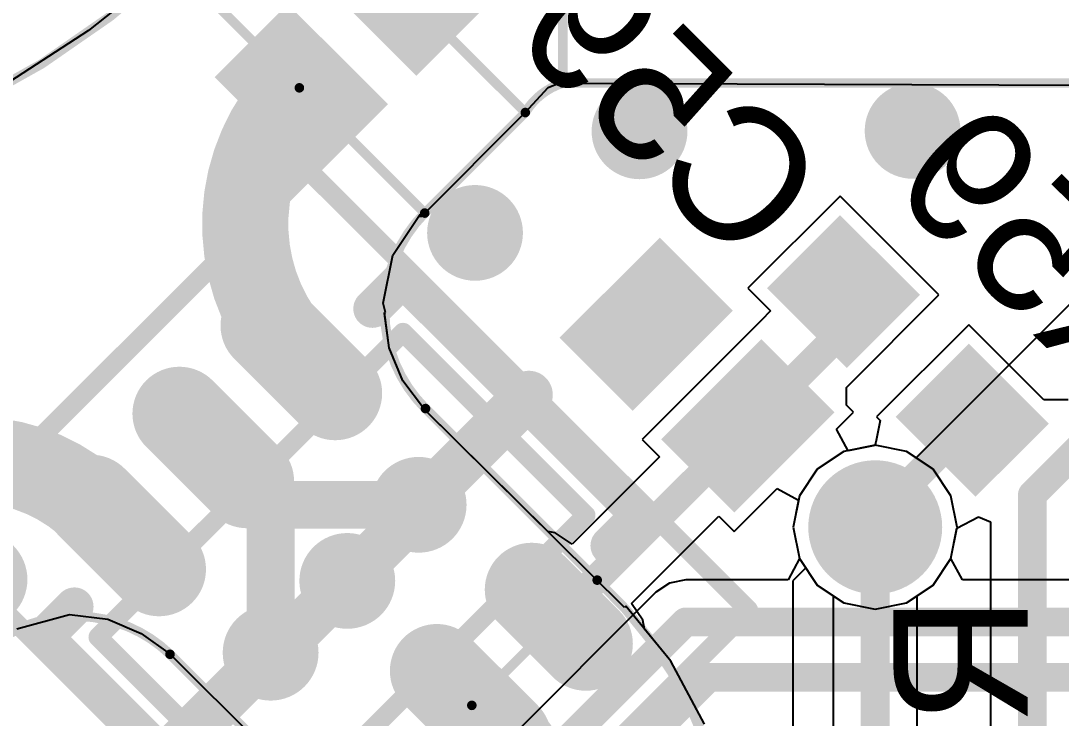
# Model space of a CAD drawing. Header units: millimetres. Extents: x 73 to 190, y 73 to 267.
# Drawn here: x 93.97 to 99.4, y 112.26 to 115.9 of the extents above; entities that cross this region are included whole.
import ezdxf

# ---------------------------------------------------------------- set-up
doc = ezdxf.new("R2010")
doc.units = ezdxf.units.MM
for name, color, linetype in [('BottomLayer', 5, 'Continuous'), ('BottomOverlay', 54, 'Continuous'), ('BottomPaste', 16, 'Continuous'), ('BottomSolder', 6, 'Continuous'), ('DrillDrawing', 1, 'Continuous'), ('KeepOutLayer', 6, 'Continuous'), ('Mechanical1', 6, 'Continuous'), ('Mechanical13', 56, 'Continuous'), ('Mechanical15', 56, 'Continuous'), ('Mechanical16', 56, 'Continuous'), ('MidLayer1', 16, 'Continuous'), ('MidLayer2', 76, 'Continuous'), ('MultiLayer', 9, 'Continuous'), ('TopLayer', 1, 'Continuous'), ('TopSolder', 216, 'Continuous'), ('ViaHoleLayer', 16, 'Continuous')]:
    doc.layers.add(name, color=color, linetype=linetype)

msp = doc.modelspace()

# ---------------------------------------------------------------- linework, layer by layer
at = {"layer": 'BottomLayer'}
for p, q in [((94.7709, 116.2041), (94.325, 115.85)), ((94.7709, 116.2041), (94.325, 115.85)), ((94.325, 115.85), (93.825, 115.525)), ((94.325, 115.85), (93.825, 115.525)), ((96.7227, 115.5513), (96.8, 115.5833)), ((96.8, 115.5833), (96.8, 115.575)), ((96.6041, 115.4209), (96.7227, 115.5513)), ((96.6041, 115.4209), (96.7227, 115.5513)), ((96.7227, 115.5513), (96.7923, 115.5801)), ((96.7923, 115.5801), (96.8, 115.575)), ((96.8, 115.575), (99.6, 115.5637)), ((96.8, 115.575), (96.8, 115.575)), ((96.8, 115.575), (96.8, 115.575)), ((96.8, 115.575), (99.6, 115.5637)), ((96.0637, 114.8806), (96.604, 115.4209)), ((96.0637, 114.8806), (96.604, 115.4209)), ((96.604, 115.4209), (96.6041, 115.4209)), ((96.604, 115.4209), (96.6041, 115.4209)), ((98.2464, 114.9844), (97.7656, 114.5036)), ((98.7626, 114.4682), (98.2464, 114.9844)), ((95.9124, 114.6764), (96.0548, 114.8895)), ((95.9124, 114.6764), (96.0478, 114.879)), ((96.0478, 114.879), (96.0637, 114.8806)), ((96.0548, 114.8895), (96.0637, 114.8806)), ((96.0637, 114.8806), (96.0637, 114.8806)), ((96.0637, 114.8806), (96.0637, 114.8806)), ((95.8624, 114.425), (95.9124, 114.6764)), ((95.8624, 114.425), (95.9124, 114.6764)), ((97.7656, 114.5036), (97.8843, 114.3848)), ((98.2818, 113.9874), (98.7626, 114.4682)), ((95.875, 114.3775), (95.8624, 114.425)), ((95.875, 114.3775), (95.8624, 114.425)), ((95.8933, 114.192), (95.8689, 114.3775)), ((95.8689, 114.3775), (95.875, 114.3775)), ((95.8697, 114.3714), (95.875, 114.3775)), ((95.8933, 114.192), (95.8697, 114.3714)), ((95.875, 114.3775), (95.875, 114.3775)), ((97.8359, 114.3364), (97.2136, 113.7141)), ((97.8843, 114.3848), (97.8359, 114.3364)), ((97.8359, 114.3364), (97.8359, 114.3364)), ((97.8359, 114.3364), (97.8359, 114.3364)), ((98.9182, 114.3126), (98.4374, 113.8318)), ((99.3094, 113.9214), (98.9182, 114.3126)), ((95.9649, 114.0191), (95.8933, 114.192)), ((95.9649, 114.0191), (95.8933, 114.192)), ((96.0788, 113.8707), (95.9649, 114.0191)), ((96.0788, 113.8707), (95.9649, 114.0191)), ((98.2798, 113.9853), (98.2818, 113.9874)), ((98.2798, 113.8925), (98.2798, 113.9853)), ((98.2818, 113.9874), (98.2818, 113.9874)), ((98.2818, 113.9874), (98.2818, 113.9874)), ((99.4364, 113.9214), (99.3094, 113.9214)), ((97.1212, 112.837), (96.0788, 113.8707)), ((96.721, 113.2338), (96.0788, 113.8707)), ((98.2282, 113.7671), (98.3167, 113.8556)), ((98.3167, 113.8556), (98.2798, 113.8925)), ((98.4557, 113.8135), (98.4332, 113.7003)), ((98.4374, 113.8318), (98.4557, 113.8135)), ((98.2881, 113.6551), (98.2282, 113.7671)), ((97.2136, 113.7141), (97.3043, 113.6234)), ((98.4279, 113.6829), (98.2881, 113.6551)), ((98.4332, 113.7003), (98.4279, 113.6829)), ((97.3043, 113.6234), (96.8482, 113.1673)), ((97.6944, 113.2333), (97.9183, 113.4571)), ((97.9183, 113.4571), (98.0303, 113.3973)), ((98.0303, 113.3973), (98.0021, 113.2555)), ((97.1582, 112.8573), (97.6143, 113.3134)), ((97.6143, 113.3134), (97.6944, 113.2333)), ((98.8563, 113.2496), (98.9684, 113.3095)), ((98.9684, 113.3095), (99.0308, 113.2836)), ((98.0021, 113.2555), (98.0346, 113.0918)), ((98.825, 113.0918), (98.8563, 113.2496)), ((99.0308, 113.2836), (99.0308, 111.4515)), ((96.7603, 113.226), (96.721, 113.2338)), ((96.8482, 113.1673), (96.7603, 113.226)), ((98.0346, 113.0918), (98.1274, 112.9531)), ((98.7322, 112.9531), (98.825, 113.0918)), ((98.1274, 112.9531), (98.2661, 112.8604)), ((98.5935, 112.8604), (98.7322, 112.9531)), ((97.1277, 112.8434), (97.1212, 112.837)), ((97.364, 112.5555), (97.1277, 112.8434)), ((97.2169, 112.7694), (97.1582, 112.8573)), ((98.2661, 112.8604), (98.4298, 112.8278)), ((98.4298, 112.8278), (98.5935, 112.8604)), ((93.95, 112.725), (94.225, 112.8)), ((93.95, 112.725), (94.225, 112.8)), ((94.225, 112.8), (94.425, 112.775)), ((94.225, 112.8), (94.425, 112.775)), ((94.425, 112.775), (94.6, 112.7)), ((94.425, 112.775), (94.6, 112.7)), ((97.226, 112.7236), (97.2169, 112.7694)), ((97.364, 112.5555), (97.226, 112.7236)), ((94.6, 112.7), (94.75, 112.5918)), ((94.6, 112.7), (94.75, 112.5918)), ((94.75, 112.5918), (95.675, 111.675)), ((94.75, 112.5918), (95.4116, 111.9361)), ((97.5395, 112.2271), (97.364, 112.5555)), ((97.5395, 112.2271), (97.364, 112.5555))]:
    msp.add_line(p, q, dxfattribs=at)
at = {"layer": 'BottomLayer', "const_width": 0.45}
for points in [[(95.4353, 114.1314, -0.414214), (95.4353, 115.5456)], [(93.0574, 113.3151, -0.458424), (94.4321, 113.2693)], [(96.4571, 112.2071, -0.198911), (96.75, 111.5)]]:
    msp.add_lwpolyline(points, format="xyb", dxfattribs=at)
at = {"layer": 'BottomLayer'}
for points, const_width in [([(95.3228, 115.5456, 1), (95.5478, 115.5456, 1)], 0.225), ([(97.075, 115.3228, 1), (97.325, 115.3228, 1)], 0.25), ([(98.5, 115.325, 1), (98.75, 115.325, 1)], 0.25), ([(96.2166, 114.7924, 1), (96.4666, 114.7924, 1)], 0.25), ([(95.171, 114.3082, 1), (95.346, 114.3082, 1)], 0.175), ([(98.3114, 114.3686, 1), (98.3864, 114.3686, 1)], 0.075), ([(95.3228, 114.1314, 1), (95.5478, 114.1314, 1)], 0.225), ([(95.5245, 113.9546, 1), (95.6995, 113.9546, 1)], 0.175), ([(96.5599, 113.9474, 1), (96.6849, 113.9474, 1)], 0.125), ([(94.7114, 113.8485, 1), (94.8864, 113.8485, 1)], 0.175), ([(97.7277, 113.7848, 1), (97.8027, 113.7848, 1)], 0.075), ([(97.7534, 113.8, 1), (97.8284, 113.8, 1)], 0.075), ([(98.8984, 113.8141, 1), (98.9734, 113.8141, 1)], 0.075), ([(94.9131, 113.6718, 1), (95.0381, 113.6718, 1)], 0.125), ([(95.0649, 113.495, 1), (95.2399, 113.495, 1)], 0.175), ([(95.9224, 113.3724, 1), (96.1724, 113.3724, 1)], 0.25), ([(94.2517, 113.3889, 1), (94.4267, 113.3889, 1)], 0.175), ([(98.2901, 113.2555, 1), (98.5696, 113.2555, 1)], 0.2795), ([(94.3196, 113.2693, 1), (94.5446, 113.2693, 1)], 0.225), ([(95.2125, 113.3724, 1), (95.3375, 113.3724, 1)], 0.125), ([(95.2125, 113.3724, 1), (95.3375, 113.3724, 1)], 0.125), ([(95.2125, 113.3724, 1), (95.3375, 113.3724, 1)], 0.125), ([(95.9849, 113.3724, 1), (96.1099, 113.3724, 1)], 0.125), ([(95.9849, 113.3724, 1), (96.1099, 113.3724, 1)], 0.125), ([(95.9849, 113.3474, 1), (96.1099, 113.3474, 1)], 0.125), ([(99.2125, 113.4251, 1), (99.2875, 113.4251, 1)], 0.075), ([(99.2125, 113.4251, 1), (99.2875, 113.4251, 1)], 0.075), ([(98.3923, 113.308, 1), (98.4673, 113.308, 1)], 0.075), ([(98.3923, 113.308, 1), (98.4673, 113.308, 1)], 0.075), ([(98.3923, 113.2555, 1), (98.4673, 113.2555, 1)], 0.075), ([(94.6053, 113.0353, 1), (94.7803, 113.0353, 1)], 0.175), ([(95.55, 112.975, 1), (95.8, 112.975, 1)], 0.25), ([(95.6125, 112.975, 1), (95.7375, 112.975, 1)], 0.125), ([(95.6125, 112.975, 1), (95.7375, 112.975, 1)], 0.125), ([(96.5499, 112.9293, 1), (96.7249, 112.9293, 1)], 0.175), ([(95.15, 112.6, 1), (95.4, 112.6, 1)], 0.25), ([(96.7413, 112.7879, 1), (96.8163, 112.7879, 1)], 0.075), ([(96.8327, 112.6465, 1), (97.0077, 112.6465, 1)], 0.175), ([(95.2125, 112.6, 1), (95.3375, 112.6, 1)], 0.125), ([(95.2125, 112.6, 1), (95.3375, 112.6, 1)], 0.125), ([(95.2125, 112.6, 1), (95.3375, 112.6, 1)], 0.125), ([(95.2375, 112.6, 1), (95.3625, 112.6, 1)], 0.125), ([(95.2375, 112.6, 1), (95.3625, 112.6, 1)], 0.125), ([(96.0549, 112.505, 1), (96.2299, 112.505, 1)], 0.175), ([(96.3446, 112.2071, 1), (96.5696, 112.2071, 1)], 0.225), ([(96.4084, 112.1515, 1), (96.5834, 112.1515, 1)], 0.175)]:
    msp.add_lwpolyline(points, format="xyb", close=True, dxfattribs=dict(at, const_width=const_width))
for points, const_width in [([(99.25, 113.4251), (100.675, 114.85)], 0.15), ([(95.612, 113.9546), (95.2585, 114.3082)], 0.35), ([(97.7652, 113.7848), (98.3489, 114.3686)], 0.15), ([(96.0474, 113.3724), (96.6224, 113.9474)], 0.25), ([(95.1524, 113.495), (94.7989, 113.8485)], 0.35), ([(96.7788, 112.7879), (97.7909, 113.8)], 0.15), ([(98.4298, 113.308), (98.9359, 113.8141)], 0.15), ([(94.9756, 113.6718), (95.275, 113.3724)], 0.25), ([(94.6928, 113.0353), (94.3392, 113.3889)], 0.35), ([(95.275, 112.6), (95.275, 113.3724)], 0.25), ([(95.275, 113.3724), (96.0474, 113.3724)], 0.25), ([(95.675, 112.975), (96.0474, 113.3474)], 0.25), ([(99.25, 110.3), (99.25, 113.4251)], 0.15), ([(98.4298, 113.2555), (98.4298, 113.308)], 0.15), ([(95.3, 112.6), (95.675, 112.975)], 0.25), ([(96.9202, 112.6465), (96.6374, 112.9293)], 0.35), ([(94.7, 112.025), (95.275, 112.6)], 0.25), ([(95.275, 112.6), (95.3, 112.6)], 0.25), ([(96.4959, 112.1515), (96.1424, 112.505)], 0.35)]:
    msp.add_lwpolyline(points, dxfattribs=dict(at, const_width=const_width))
for points in [[(95.8945, 116.4187), (95.6116, 116.1359), (96.3187, 115.9944), (96.0359, 115.7116)], [(95.3641, 115.8884), (95.0813, 115.6056), (95.7884, 115.4641), (95.5055, 115.1813)], [(98.5646, 114.4682), (98.2464, 114.7864), (98.2818, 114.1854), (97.9636, 114.5036)], [(96.8813, 114.2445), (97.1641, 113.9616), (97.3056, 114.6687), (97.5884, 114.3859)], [(97.4116, 113.7141), (97.6944, 113.4313), (97.8359, 114.1384), (98.1187, 113.8556)], [(99.2364, 113.7964), (98.9182, 114.1146), (98.9536, 113.5136), (98.6354, 113.8318)]]:
    msp.add_solid(points, dxfattribs=at)
at = {"layer": 'BottomOverlay', "const_width": 0.2}
for points in [[(95.8065, 114.3965), (95.9656, 114.5556)], [(95.9656, 114.5556), (97.2031, 113.3182)], [(97.044, 113.1591), (97.2031, 113.3182)], [(94.0918, 112.6818), (94.2509, 112.8409)], [(94.0918, 112.6818), (95.3292, 111.4444)]]:
    msp.add_lwpolyline(points, dxfattribs=at)
at = {"layer": 'BottomOverlay'}
for points, const_width in [([(95.9156, 114.5556, 1), (96.0156, 114.5556, 1)], 0.1), ([(95.9156, 114.5556, 1), (96.0156, 114.5556, 1)], 0.1), ([(95.7565, 114.3965, 1), (95.8565, 114.3965, 1)], 0.1), ([(97.1531, 113.3182, 1), (97.2531, 113.3182, 1)], 0.1), ([(97.1531, 113.3182, 1), (97.2531, 113.3182, 1)], 0.1), ([(96.994, 113.1591, 1), (97.094, 113.1591, 1)], 0.1), ([(93.8809, 112.9823, 1), (93.6309, 112.9823, 1)], 0.25), ([(93.8184, 112.9823, 1), (93.9434, 112.9823, 1)], 0.125), ([(94.2009, 112.8409, 1), (94.3009, 112.8409, 1)], 0.1), ([(94.0418, 112.6818, 1), (94.1418, 112.6818, 1)], 0.1), ([(94.0418, 112.6818, 1), (94.1418, 112.6818, 1)], 0.1)]:
    msp.add_lwpolyline(points, format="xyb", close=True, dxfattribs=dict(at, const_width=const_width))
at = {"layer": 'BottomPaste', "const_width": 0.25}
for points in [[(95.612, 113.9546), (95.2585, 114.3082)], [(95.1524, 113.495), (94.7989, 113.8485)], [(94.6928, 113.0353), (94.3392, 113.3889)], [(96.9202, 112.6465), (96.6374, 112.9293)], [(96.4959, 112.1515), (96.1424, 112.505)]]:
    msp.add_lwpolyline(points, dxfattribs=at)
at = {"layer": 'BottomPaste', "const_width": 0.125}
for points in [[(95.196, 114.3082, 1), (95.321, 114.3082, 1)], [(95.5495, 113.9546, 1), (95.6745, 113.9546, 1)], [(94.7364, 113.8485, 1), (94.8614, 113.8485, 1)], [(95.0899, 113.495, 1), (95.2149, 113.495, 1)], [(94.2767, 113.3889, 1), (94.4017, 113.3889, 1)], [(94.6303, 113.0353, 1), (94.7553, 113.0353, 1)], [(96.5749, 112.9293, 1), (96.6999, 112.9293, 1)], [(96.8577, 112.6465, 1), (96.9827, 112.6465, 1)], [(96.0799, 112.505, 1), (96.2049, 112.505, 1)], [(96.4334, 112.1515, 1), (96.5584, 112.1515, 1)]]:
    msp.add_lwpolyline(points, format="xyb", close=True, dxfattribs=at)
at = {"layer": 'BottomPaste'}
for points in [[(95.8945, 116.348), (95.6823, 116.1359), (96.248, 115.9944), (96.0359, 115.7823)], [(95.3641, 115.8177), (95.152, 115.6056), (95.7177, 115.4641), (95.5055, 115.252)], [(98.4939, 114.4682), (98.2464, 114.7157), (98.2818, 114.2561), (98.0343, 114.5036)], [(96.952, 114.2445), (97.1641, 114.0323), (97.3056, 114.598), (97.5177, 114.3859)], [(97.4823, 113.7141), (97.6944, 113.502), (97.8359, 114.0677), (98.048, 113.8556)], [(99.1657, 113.7964), (98.9182, 114.0439), (98.9536, 113.5843), (98.7061, 113.8318)]]:
    msp.add_solid(points, dxfattribs=at)
at = {"layer": 'BottomSolder', "const_width": 0.49}
for points in [[(95.612, 113.9546), (95.2585, 114.3082)], [(95.1524, 113.495), (94.7989, 113.8485)], [(94.6928, 113.0353), (94.3392, 113.3889)], [(96.9202, 112.6465), (96.6374, 112.9293)], [(96.4959, 112.1515), (96.1424, 112.505)]]:
    msp.add_lwpolyline(points, dxfattribs=at)
at = {"layer": 'BottomSolder'}
for points, const_width in [([(95.136, 114.3082, 1), (95.381, 114.3082, 1)], 0.245), ([(95.4895, 113.9546, 1), (95.7345, 113.9546, 1)], 0.245), ([(94.6764, 113.8485, 1), (94.9214, 113.8485, 1)], 0.245), ([(95.0299, 113.495, 1), (95.2749, 113.495, 1)], 0.245), ([(94.2167, 113.3889, 1), (94.4617, 113.3889, 1)], 0.245), ([(98.2551, 113.2555, 1), (98.6046, 113.2555, 1)], 0.3495), ([(94.5703, 113.0353, 1), (94.8153, 113.0353, 1)], 0.245), ([(96.5149, 112.9293, 1), (96.7599, 112.9293, 1)], 0.245), ([(96.7977, 112.6465, 1), (97.0427, 112.6465, 1)], 0.245), ([(96.0199, 112.505, 1), (96.2649, 112.505, 1)], 0.245), ([(96.3734, 112.1515, 1), (96.6184, 112.1515, 1)], 0.245)]:
    msp.add_lwpolyline(points, format="xyb", close=True, dxfattribs=dict(at, const_width=const_width))
for points in [[(95.8945, 116.5177), (95.5126, 116.1359), (96.4177, 115.9944), (96.0359, 115.6126)], [(95.3641, 115.9874), (94.9823, 115.6056), (95.8874, 115.4641), (95.5055, 115.0823)], [(98.6636, 114.4682), (98.2464, 114.8854), (98.2818, 114.0864), (97.8646, 114.5036)], [(96.7823, 114.2445), (97.1641, 113.8626), (97.3056, 114.7677), (97.6874, 114.3859)], [(97.3126, 113.7141), (97.6944, 113.3323), (97.8359, 114.2374), (98.2177, 113.8556)], [(99.3354, 113.7964), (98.9182, 114.2136), (98.9536, 113.4146), (98.5364, 113.8318)]]:
    msp.add_solid(points, dxfattribs=at)
at = {"layer": 'DrillDrawing', "const_width": 0.15}
msp.add_lwpolyline([(74.931, 89.9697, -0.518122), (98.9409, 126.9804)], format="xyb", dxfattribs=at)
at = {"layer": 'DrillDrawing'}
for points, const_width in [([(97.15, 115.3228, 1), (97.25, 115.3228, 1)], 0.1), ([(98.575, 115.325, 1), (98.675, 115.325, 1)], 0.1), ([(96.2916, 114.7924, 1), (96.3916, 114.7924, 1)], 0.1), ([(95.9974, 113.3724, 1), (96.0974, 113.3724, 1)], 0.1), ([(98.3548, 113.2555, 1), (98.5048, 113.2555, 1)], 0.15), ([(95.625, 112.975, 1), (95.725, 112.975, 1)], 0.1), ([(95.225, 112.6, 1), (95.325, 112.6, 1)], 0.1)]:
    msp.add_lwpolyline(points, format="xyb", close=True, dxfattribs=dict(at, const_width=const_width))
at = {"layer": 'KeepOutLayer', "const_width": 0.15}
msp.add_lwpolyline([(74.931, 89.9697, -0.518122), (98.9409, 126.9804)], format="xyb", dxfattribs=at)
at = {"layer": 'Mechanical1', "const_width": 0.15}
msp.add_lwpolyline([(74.931, 89.9697, -0.518122), (98.9409, 126.9804)], format="xyb", dxfattribs=at)
at = {"layer": 'Mechanical13', "const_width": 0.1}
for points in [[(94.3746, 112.6818), (95.9656, 114.2728)], [(95.9656, 114.2728), (96.9202, 113.3182)], [(95.3292, 111.7272), (96.9202, 113.3182)], [(94.3746, 112.6818), (95.3292, 111.7272)], [(94.3746, 112.6818), (95.3292, 111.7272)]]:
    msp.add_lwpolyline(points, dxfattribs=at)
at = {"layer": 'Mechanical13', "const_width": 0.05}
for points in [[(95.9406, 114.2728, 1), (95.9906, 114.2728, 1)], [(95.9406, 114.2728, 1), (95.9906, 114.2728, 1)], [(96.8952, 113.3182, 1), (96.9452, 113.3182, 1)], [(96.8952, 113.3182, 1), (96.9452, 113.3182, 1)], [(94.3496, 112.6818, 1), (94.3996, 112.6818, 1)], [(94.3496, 112.6818, 1), (94.3996, 112.6818, 1)], [(94.3496, 112.6818, 1), (94.3996, 112.6818, 1)]]:
    msp.add_lwpolyline(points, format="xyb", close=True, dxfattribs=at)
at = {"layer": 'Mechanical15', "const_width": 0.1}
for points in [[(93.5261, 113.1768), (95.4706, 115.1213)], [(95.4706, 115.1213), (97.7687, 112.8232)], [(93.5261, 113.1768), (95.8242, 110.8787)], [(95.8242, 110.8787), (97.7687, 112.8232)]]:
    msp.add_lwpolyline(points, dxfattribs=at)
at = {"layer": 'Mechanical15', "const_width": 0.05}
for points in [[(95.4456, 115.1213, 1), (95.4956, 115.1213, 1)], [(95.4456, 115.1213, 1), (95.4956, 115.1213, 1)], [(97.7437, 112.8232, 1), (97.7937, 112.8232, 1)], [(97.7437, 112.8232, 1), (97.7937, 112.8232, 1)]]:
    msp.add_lwpolyline(points, format="xyb", close=True, dxfattribs=at)
at = {"layer": 'Mechanical16', "const_width": 0.05}
for points in [[(96.8, 115.575), (96.8, 116.5)], [(94.7709, 116.2041), (95.425, 115.55)], [(95.95, 116.075), (96.6041, 115.4209)], [(96.8, 115.575), (99.6, 115.575)], [(95.425, 115.55), (96.0791, 114.8959)], [(96.0791, 114.8959), (96.6041, 115.4209)], [(96.0832, 113.875), (96.9791, 112.9791)], [(96.325, 112.325), (96.9791, 112.9791)], [(94.75, 112.5918), (95.6709, 111.6709)], [(95.6709, 111.6709), (96.325, 112.325)]]:
    msp.add_lwpolyline(points, dxfattribs=at)
for points in [[(94.7709, 116.2041, -0.19156), (91.6, 114.975)], [(96.6041, 115.4209, -0.183252), (96.8, 115.575)], [(96.0832, 113.875, -0.414213), (96.0791, 114.8959)], [(96.9791, 112.9791, -0.194307), (97.675, 111.5)], [(93.75, 112.575, -0.414215), (94.75, 112.5919)]]:
    msp.add_lwpolyline(points, format="xyb", dxfattribs=at)
at = {"layer": 'Mechanical16', "const_width": 0.025}
for points in [[(96.7875, 115.575, 1), (96.8125, 115.575, 1)], [(96.7875, 115.575, 1), (96.8125, 115.575, 1)], [(96.7875, 115.575, 1), (96.8125, 115.575, 1)], [(95.4125, 115.55, 1), (95.4375, 115.55, 1)], [(95.4125, 115.55, 1), (95.4375, 115.55, 1)], [(96.5916, 115.4209, 1), (96.6166, 115.4209, 1)], [(96.5916, 115.4209, 1), (96.6166, 115.4209, 1)], [(96.5916, 115.4209, 1), (96.6166, 115.4209, 1)], [(96.0666, 114.8959, 1), (96.0916, 114.8959, 1)], [(96.0666, 114.8959, 1), (96.0916, 114.8959, 1)], [(96.0666, 114.8959, 1), (96.0916, 114.8959, 1)], [(96.0707, 113.875, 1), (96.0957, 113.875, 1)], [(96.0707, 113.875, 1), (96.0956, 113.875, 1)], [(96.9666, 112.9791, 1), (96.9916, 112.9791, 1)], [(96.9666, 112.9791, 1), (96.9916, 112.9791, 1)], [(96.9666, 112.9791, 1), (96.9916, 112.9791, 1)], [(94.7375, 112.5919, 1), (94.7625, 112.5919, 1)], [(94.7375, 112.5918, 1), (94.7625, 112.5918, 1)], [(96.3125, 112.325, 1), (96.3375, 112.325, 1)], [(96.3125, 112.325, 1), (96.3375, 112.325, 1)]]:
    msp.add_lwpolyline(points, format="xyb", close=True, dxfattribs=at)
at = {"layer": 'MidLayer1'}
for p, q in [((98.4298, 113.6832), (98.2661, 113.6507)), ((98.5935, 113.6507), (98.4298, 113.6832)), ((98.2661, 113.6507), (98.1274, 113.558)), ((98.7322, 113.558), (98.5935, 113.6507)), ((98.1274, 113.558), (98.0346, 113.4192)), ((98.825, 113.4192), (98.7322, 113.558)), ((98.0346, 113.4192), (98.0021, 113.2555)), ((98.8575, 113.2555), (98.825, 113.4192)), ((98.0021, 113.2555), (98.0346, 113.0918)), ((98.825, 113.0918), (98.8575, 113.2555)), ((98.0346, 113.0918), (98.1274, 112.9531)), ((98.7322, 112.9531), (98.825, 113.0918)), ((98.1274, 112.9531), (98.2106, 112.8975)), ((98.649, 112.8975), (98.7322, 112.9531)), ((98.2106, 112.8975), (98.2106, 111.4698)), ((98.649, 111.5076), (98.649, 112.8975))]:
    msp.add_line(p, q, dxfattribs=at)
for points, const_width in [([(97.075, 115.3228, 1), (97.325, 115.3228, 1)], 0.25), ([(98.5, 115.325, 1), (98.75, 115.325, 1)], 0.25), ([(96.2166, 114.7924, 1), (96.4666, 114.7924, 1)], 0.25), ([(95.9224, 113.3724, 1), (96.1724, 113.3724, 1)], 0.25), ([(98.2901, 113.2555, 1), (98.5696, 113.2555, 1)], 0.2795), ([(98.3923, 113.2555, 1), (98.4673, 113.2555, 1)], 0.075), ([(95.55, 112.975, 1), (95.8, 112.975, 1)], 0.25), ([(95.15, 112.6, 1), (95.4, 112.6, 1)], 0.25)]:
    msp.add_lwpolyline(points, format="xyb", close=True, dxfattribs=dict(at, const_width=const_width))
at = {"layer": 'MidLayer1', "const_width": 0.15}
msp.add_lwpolyline([(98.4298, 111.379), (98.4298, 113.2555)], dxfattribs=at)
at = {"layer": 'MidLayer2'}
for p, q in [((100.85, 115.825), (98.6428, 113.6178)), ((98.4298, 113.6832), (98.2661, 113.6507)), ((98.5935, 113.6507), (98.4298, 113.6832)), ((98.2661, 113.6507), (98.1274, 113.558)), ((98.6428, 113.6178), (98.5935, 113.6507)), ((98.1274, 113.558), (98.0346, 113.4192)), ((98.0346, 113.4192), (98.0021, 113.2555)), ((98.0021, 113.2555), (98.0346, 113.0918)), ((98.0346, 113.0918), (98.0676, 113.0426)), ((98.0676, 113.0426), (98, 112.975)), ((98, 112.975), (98, 110.325))]:
    msp.add_line(p, q, dxfattribs=at)
for points, const_width in [([(97.075, 115.3228, 1), (97.325, 115.3228, 1)], 0.25), ([(98.5, 115.325, 1), (98.75, 115.325, 1)], 0.25), ([(96.2166, 114.7924, 1), (96.4666, 114.7924, 1)], 0.25), ([(95.9224, 113.3724, 1), (96.1724, 113.3724, 1)], 0.25), ([(98.2901, 113.2555, 1), (98.5696, 113.2555, 1)], 0.2795), ([(95.55, 112.975, 1), (95.8, 112.975, 1)], 0.25), ([(95.15, 112.6, 1), (95.4, 112.6, 1)], 0.25)]:
    msp.add_lwpolyline(points, format="xyb", close=True, dxfattribs=dict(at, const_width=const_width))
at = {"layer": 'MultiLayer'}
for points, const_width in [([(97.075, 115.3228, 1), (97.325, 115.3228, 1)], 0.25), ([(98.5, 115.325, 1), (98.75, 115.325, 1)], 0.25), ([(96.2166, 114.7924, 1), (96.4666, 114.7924, 1)], 0.25), ([(95.9224, 113.3724, 1), (96.1724, 113.3724, 1)], 0.25), ([(98.2901, 113.2555, 1), (98.5696, 113.2555, 1)], 0.2795), ([(95.55, 112.975, 1), (95.8, 112.975, 1)], 0.25), ([(95.15, 112.6, 1), (95.4, 112.6, 1)], 0.25)]:
    msp.add_lwpolyline(points, format="xyb", close=True, dxfattribs=dict(at, const_width=const_width))
at = {"layer": 'TopLayer'}
for p, q in [((98.4298, 113.6832), (98.2661, 113.6507)), ((98.5935, 113.6507), (98.4298, 113.6832)), ((98.2661, 113.6507), (98.1274, 113.558)), ((98.7322, 113.558), (98.5935, 113.6507)), ((98.1274, 113.558), (98.0346, 113.4192)), ((98.825, 113.4192), (98.7322, 113.558)), ((98.0346, 113.4192), (98.0021, 113.2555)), ((98.8575, 113.2555), (98.825, 113.4192)), ((98.0021, 113.2555), (98.0346, 113.0918)), ((98.825, 113.0918), (98.8575, 113.2555)), ((98.0346, 113.0918), (97.975, 112.9802)), ((98.8846, 112.9802), (98.825, 113.0918)), ((97.4408, 112.9802), (97.3569, 112.9635)), ((97.975, 112.9802), (97.4408, 112.9802)), ((100.0702, 112.9802), (98.8846, 112.9802)), ((97.3569, 112.9635), (97.2858, 112.916)), ((97.2858, 112.916), (96.344, 111.9742))]:
    msp.add_line(p, q, dxfattribs=at)
for points, const_width in [([(97.075, 115.3228, 1), (97.325, 115.3228, 1)], 0.25), ([(98.5, 115.325, 1), (98.75, 115.325, 1)], 0.25), ([(96.2166, 114.7924, 1), (96.4666, 114.7924, 1)], 0.25), ([(95.9224, 113.3724, 1), (96.1724, 113.3724, 1)], 0.25), ([(98.2901, 113.2555, 1), (98.5696, 113.2555, 1)], 0.2795), ([(95.55, 112.975, 1), (95.8, 112.975, 1)], 0.25), ([(95.15, 112.6, 1), (95.4, 112.6, 1)], 0.25), ([(97.4033, 112.761, 1), (97.4783, 112.761, 1)], 0.075), ([(97.4033, 112.761, 1), (97.4783, 112.761, 1)], 0.075), ([(97.5234, 112.471, 1), (97.5984, 112.471, 1)], 0.075), ([(97.5234, 112.471, 1), (97.5984, 112.471, 1)], 0.075)]:
    msp.add_lwpolyline(points, format="xyb", close=True, dxfattribs=dict(at, const_width=const_width))
at = {"layer": 'TopLayer', "const_width": 0.15}
for points in [[(96.4348, 111.755), (97.4408, 112.761)], [(97.4408, 112.761), (100.161, 112.761)], [(96.5549, 111.465), (97.5609, 112.471)], [(97.5609, 112.471), (100.3154, 112.471)]]:
    msp.add_lwpolyline(points, dxfattribs=at)
at = {"layer": 'TopSolder', "const_width": 0.3495}
msp.add_lwpolyline([(98.2551, 113.2555, 1), (98.6046, 113.2555, 1)], format="xyb", close=True, dxfattribs=at)
at = {"layer": 'ViaHoleLayer'}
for points, const_width in [([(97.15, 115.3228, 1), (97.25, 115.3228, 1)], 0.1), ([(98.575, 115.325, 1), (98.675, 115.325, 1)], 0.1), ([(96.2916, 114.7924, 1), (96.3916, 114.7924, 1)], 0.1), ([(95.9974, 113.3724, 1), (96.0974, 113.3724, 1)], 0.1), ([(98.3548, 113.2555, 1), (98.5048, 113.2555, 1)], 0.15), ([(95.625, 112.975, 1), (95.725, 112.975, 1)], 0.1), ([(95.225, 112.6, 1), (95.325, 112.6, 1)], 0.1)]:
    msp.add_lwpolyline(points, format="xyb", close=True, dxfattribs=dict(at, const_width=const_width))

# ---------------------------------------------------------------- texts
at = {"layer": 'BottomOverlay', "text_generation_flag": 2}
for s, rotation, p in [('C59', 315, (97.7238, 114.6)), ('R59', 315, (99.7, 113.8141)), ('R6', 90, (99.225, 112.9))]:
    msp.add_text(s, height=0.7, rotation=rotation, dxfattribs=at).set_placement(p)

doc.saveas('drawing.dxf')
